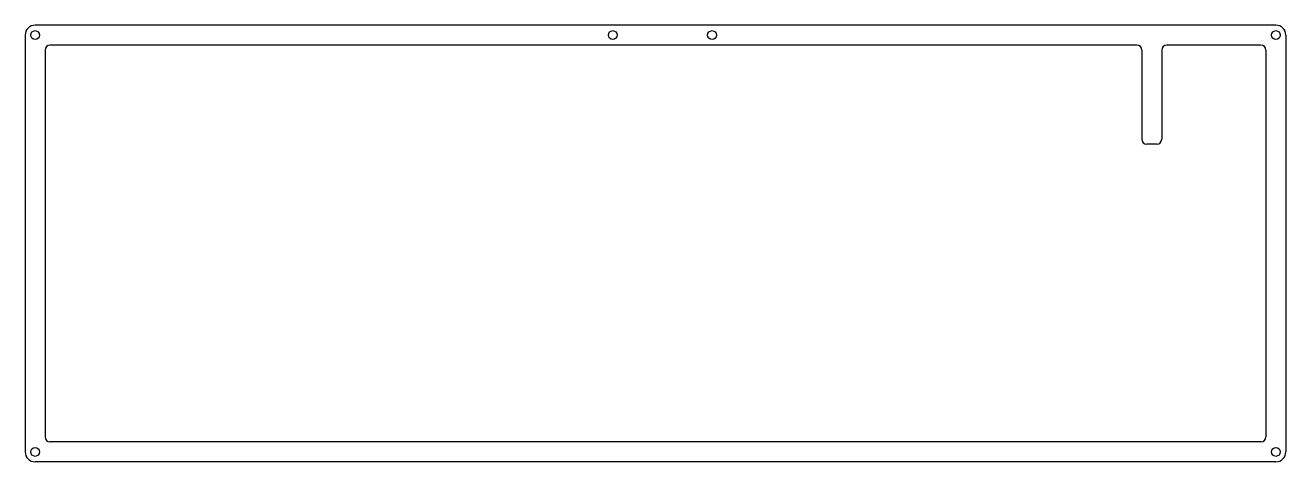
# Model space of a CAD drawing. Extents: x -127 to 127, y -44 to 44.
import ezdxf

# ---------------------------------------------------------------- set-up
doc = ezdxf.new("R2010")
doc.units = 0
doc.header["$MEASUREMENT"] = 0
doc.layers.add('VISIBLE', color=7, linetype='CONTINUOUS')

msp = doc.modelspace()

# ---------------------------------------------------------------- linework, layer by layer
at = {"layer": 'VISIBLE'}
for p, q in [((125, 44), (-125, 44)), ((-127, 42), (-127, -42)), ((127, 42), (127, -42)), ((-123, 39), (-123, -39)), ((97, 40), (-122, 40)), ((98, 39), (98, 21)), ((102, 39), (102, 21)), ((122, 40), (103, 40)), ((123, 39), (123, -39)), ((101, 20), (99, 20)), ((122, -40), (-122, -40)), ((125, -44), (-125, -44))]:
    msp.add_line(p, q, dxfattribs=at)
for centre in [(-125, 42), (-8.6, 42), (11.4, 42), (125, 42), (-125, -42), (125, -42)]:
    msp.add_circle(centre, 0.9, dxfattribs=at)
for centre, radius, start, end in [((-125, 42), 2, 90, 180), ((125, 42), 2, 0, 90), ((-122, 39), 1, 90, 180), ((97, 39), 1, 0, 90), ((103, 39), 1, 90, 180), ((122, 39), 1, 0, 90), ((99, 21), 1, 180, 270), ((101, 21), 1, 270, 0), ((-122, -39), 1, 180, 270), ((122, -39), 1, 270, 0), ((-125, -42), 2, 180, 270), ((125, -42), 2, 270, 0)]:
    msp.add_arc(centre, radius, start, end, dxfattribs=at)

doc.saveas('drawing.dxf')
